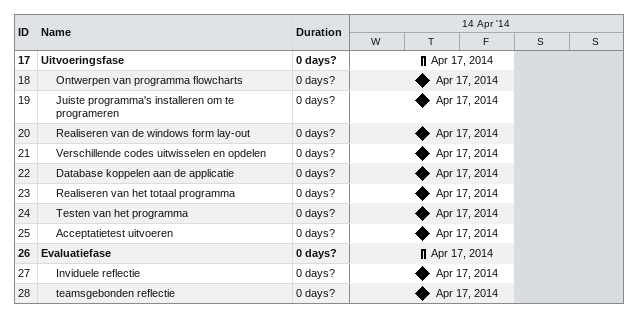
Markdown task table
| ID | Level | Task | Duration | Start | Finish |
|---|---|---|---|---|---|
| 17 | 1 | **Uitvoeringsfase** | 0d? | 2014-04-17 | 2014-04-17 |
| 18 | 2 | Ontwerpen van programma flowcharts | 0d? | 2014-04-17 | 2014-04-17 |
| 19 | 2 | Juiste programma's installeren om te programeren | 0d? | 2014-04-17 | 2014-04-17 |
| 20 | 2 | Realiseren van de windows form lay-out | 0d? | 2014-04-17 | 2014-04-17 |
| 21 | 2 | Verschillende codes uitwisselen en opdelen | 0d? | 2014-04-17 | 2014-04-17 |
| 22 | 2 | Database koppelen aan de applicatie | 0d? | 2014-04-17 | 2014-04-17 |
| 23 | 2 | Realiseren van het totaal programma | 0d? | 2014-04-17 | 2014-04-17 |
| 24 | 2 | Testen van het programma | 0d? | 2014-04-17 | 2014-04-17 |
| 25 | 2 | Acceptatietest uitvoeren | 0d? | 2014-04-17 | 2014-04-17 |
| 26 | 1 | **Evaluatiefase** | 0d? | 2014-04-17 | 2014-04-17 |
| 27 | 2 | Inviduele reflectie | 0d? | 2014-04-17 | 2014-04-17 |
| 28 | 2 | teamsgebonden reflectie | 0d? | 2014-04-17 | 2014-04-17 |
